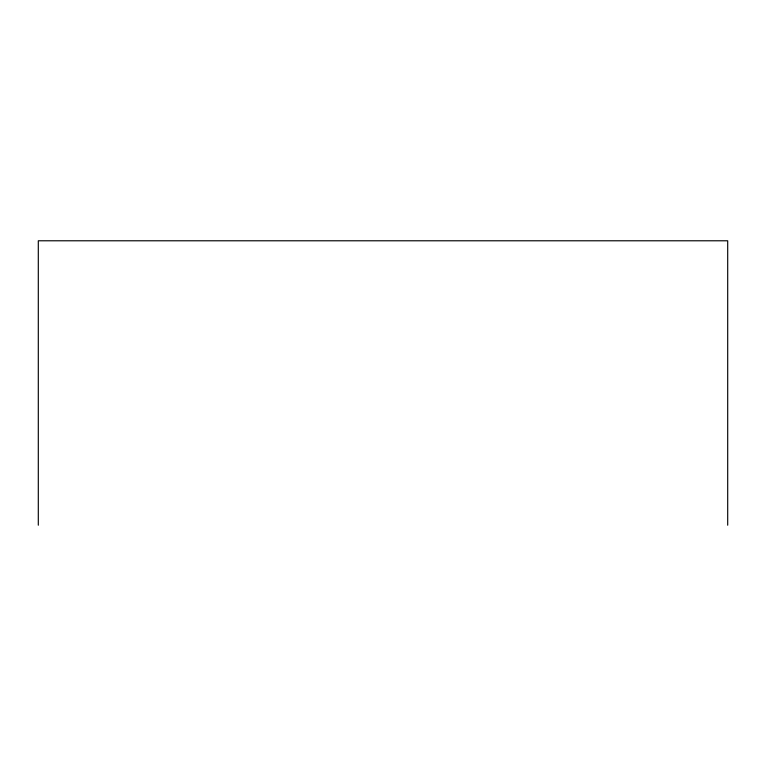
<?xml version="1.0" encoding="UTF-8"?>
<svg xmlns="http://www.w3.org/2000/svg" width="766" height="766" viewBox="0 0 766 766"><rect width="100%" height="100%" fill="white"/><g stroke="black" fill="none" stroke-linecap="round" stroke-linejoin="round"><path stroke-width="1.15" d="M727.7 525.217L727.7 240.783L38.3 240.783L38.3 525.217"/></g></svg>
